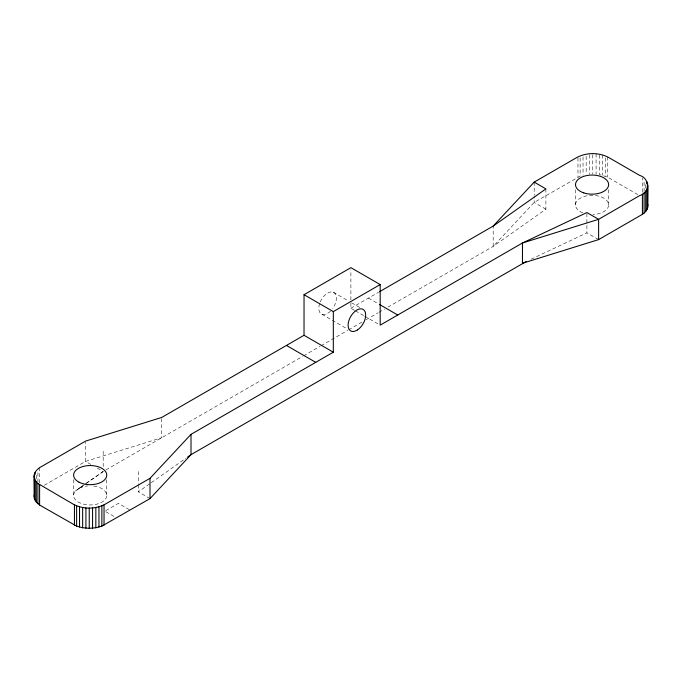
<?xml version="1.0" encoding="UTF-8"?>
<svg xmlns="http://www.w3.org/2000/svg" width="682" height="682" viewBox="0 0 682 682"><rect width="100%" height="100%" fill="white"/><g stroke="black" fill="none" stroke-linecap="round" stroke-linejoin="round"><path stroke-width="0.51" stroke-dasharray="3.41 2.56" d="M36.274 478.713L36.274 474.655M37.919 482.106L37.919 470.947M39.599 482.882L39.599 467.664M354.555 310.353L350.889 308.247L350.889 300.958M350.889 299.918L350.889 269.74M642.401 192.179L642.401 177.976M644.081 191.403L644.081 180.244M645.726 188.01L645.726 183.952M93.732 486.053A16.564 9.565 0 0 1 106 498.252A16.564 9.565 0 0 1 83.895 504.245A16.564 9.565 0 0 1 75.472 491.006L84.909 484.152M150.006 498.61L138.293 491.85L150.39 483.308M151.259 482.703L185.828 458.313M545.898 188.888L545.898 209.178L493.18 246.381L388.22 306.977M75.472 491.006L85.574 483.913M86.409 483.325L103.187 471.543L95.275 466.974M85.779 483.547L103.187 471.543M81.38 486.854L77.944 488.951L81.252 487.349A16.564 9.565 0 0 1 87.697 485.942M44.202 485.303L85.608 461.39L161.745 437.733L161.745 417.444M350.889 308.247L378.553 292.271M580.135 157.9L580.135 176.161L534.185 202.418L493.18 246.381L493.18 226.083M105.932 469.958L302.603 356.405M303.524 355.876L320.097 346.303M321.017 345.774L347.718 330.361M348.638 329.832L362.449 321.853M366.132 319.73L378.092 312.816M379.013 312.288L384.537 309.099M105.753 510.639L118.438 503.359L130.16 510.127M531.125 259.194L586.895 232.852L598.617 239.612M637.815 194.609L607.551 177.132L599.35 174.524L599.35 154.234M545.898 209.178L534.185 202.418L534.185 196.331M368.459 298.094L378.527 303.908M333.319 292.237L347.965 300.694M351.631 302.808L359.866 307.565M355.467 310.881L363.702 315.638M364.614 316.167L378.348 324.086M321.887 314.249L346.592 328.511M90.885 464.433L85.608 461.39L85.608 442.115M105.753 511.679L114.764 516.879M608.634 189.681L608.634 204.898M607.551 156.843L607.551 177.132M605.377 157.9L605.377 176.161M602.47 154.925L602.47 175.214M596.085 153.808L596.085 174.098M592.76 154.686L592.76 173.961M589.427 154.823L589.427 174.098M586.895 213.577L586.895 232.852M586.162 156.263L586.162 173.509M583.042 156.954L583.042 175.214M577.961 157.857L577.961 177.132M575.497 189.681L575.497 204.898M534.185 182.12L534.185 195.316M138.293 471.56L138.293 483.734M138.293 484.749L138.293 491.85M106.742 479.736L106.742 494.953M103.187 451.245L103.187 467.477M73.639 479.608L73.639 495.84M582.863 212.861A16.564 9.565 0 0 1 581.746 197.413A16.564 9.565 0 0 1 607.56 201.514A16.564 9.565 0 0 1 592.922 214.455M320.242 301.947A12.429 7.178 -60 0 1 333.745 292.442A12.429 7.178 -60 0 1 332.569 308.75M330.523 311.128A12.429 7.178 -60 0 1 321.06 313.797A12.429 7.178 -60 0 1 319.679 303.43"/><path stroke-width="1.02" d="M526.316 261.47L191.011 454.647L150.006 498.61L101.865 526.129L95.838 527.766L89.24 528.328L82.65 527.766L76.623 526.129L39.599 505.038L36.274 502.105L34.347 498.423L34.1 476.207C34.236 471.398 38.371 467.98 42.386 466.062L85.608 441.101L161.745 417.444L304.027 335.288L304.036 294.709L350.889 267.659L380.181 284.565L380.181 325.144L522.463 242.997L586.895 212.562L598.617 219.323L639.614 195.649C650.014 192.605 650.014 178.403 639.614 175.359L610.33 158.454C599.93 152.001 585.582 152.001 575.182 158.454L534.185 182.12L493.18 226.083L379.465 291.743M34.347 498.423L34.347 474.28M35.072 500.307L35.072 480.009L34.1 476.207M35.072 474.425L35.072 472.396M36.274 502.105L36.274 481.816L35.072 480.009M37.919 503.785L37.919 483.495L36.274 481.816M39.599 505.038L39.599 484.749M37.919 483.495L71.67 503.256C82.07 509.71 96.418 509.71 106.818 503.256L150.006 478.321L191.011 434.357L333.319 352.202L333.319 311.614L380.181 284.565M598.617 239.612L598.617 219.323L522.463 242.997L522.463 263.286L598.617 239.612L642.401 214.336L642.401 194.046M642.401 214.336L644.081 213.082L644.081 192.793M644.081 213.082L645.726 211.403L645.726 191.113M645.726 211.403L646.928 209.604L646.928 189.315M646.928 183.722L646.928 181.693M646.928 209.604L647.653 207.72L647.653 183.577M647.653 207.72L647.9 185.504M34.1 496.496L34.347 494.569M493.18 226.083L545.898 188.888L534.185 182.12M187.559 457.085L191.011 454.647L191.011 434.357M379.448 304.436L397.751 314.999M304.036 294.709L333.319 311.614M304.027 335.288L333.319 352.202M286.457 345.442L315.749 362.347M647.653 203.867L647.9 205.794M150.006 478.321L150.006 498.61M104.039 504.868L104.039 525.157M101.865 505.839L101.865 526.129M98.958 506.786L98.958 527.075M95.838 507.476L95.838 527.766M92.573 507.902L92.573 528.192M89.24 508.039L89.24 528.328M85.915 507.902L85.915 528.192M82.65 507.476L82.65 527.766M79.53 506.786L79.53 527.075M76.623 505.839L76.623 526.129M74.449 504.868L74.449 525.157M583.783 192.895A16.564 9.565 0 0 0 608.634 184.609A16.564 9.565 0 0 0 583.783 176.331A16.564 9.565 0 0 0 583.783 192.895M79.027 482.183A16.564 9.565 0 0 0 106.375 477.153A16.564 9.565 0 0 0 85.165 465.994A16.564 9.565 0 0 0 79.027 482.183M357.564 329.875A12.429 7.178 -60 0 0 364.137 310.233A12.429 7.178 -60 0 0 348.971 320.335A12.429 7.178 -60 0 0 357.564 329.875"/></g></svg>
